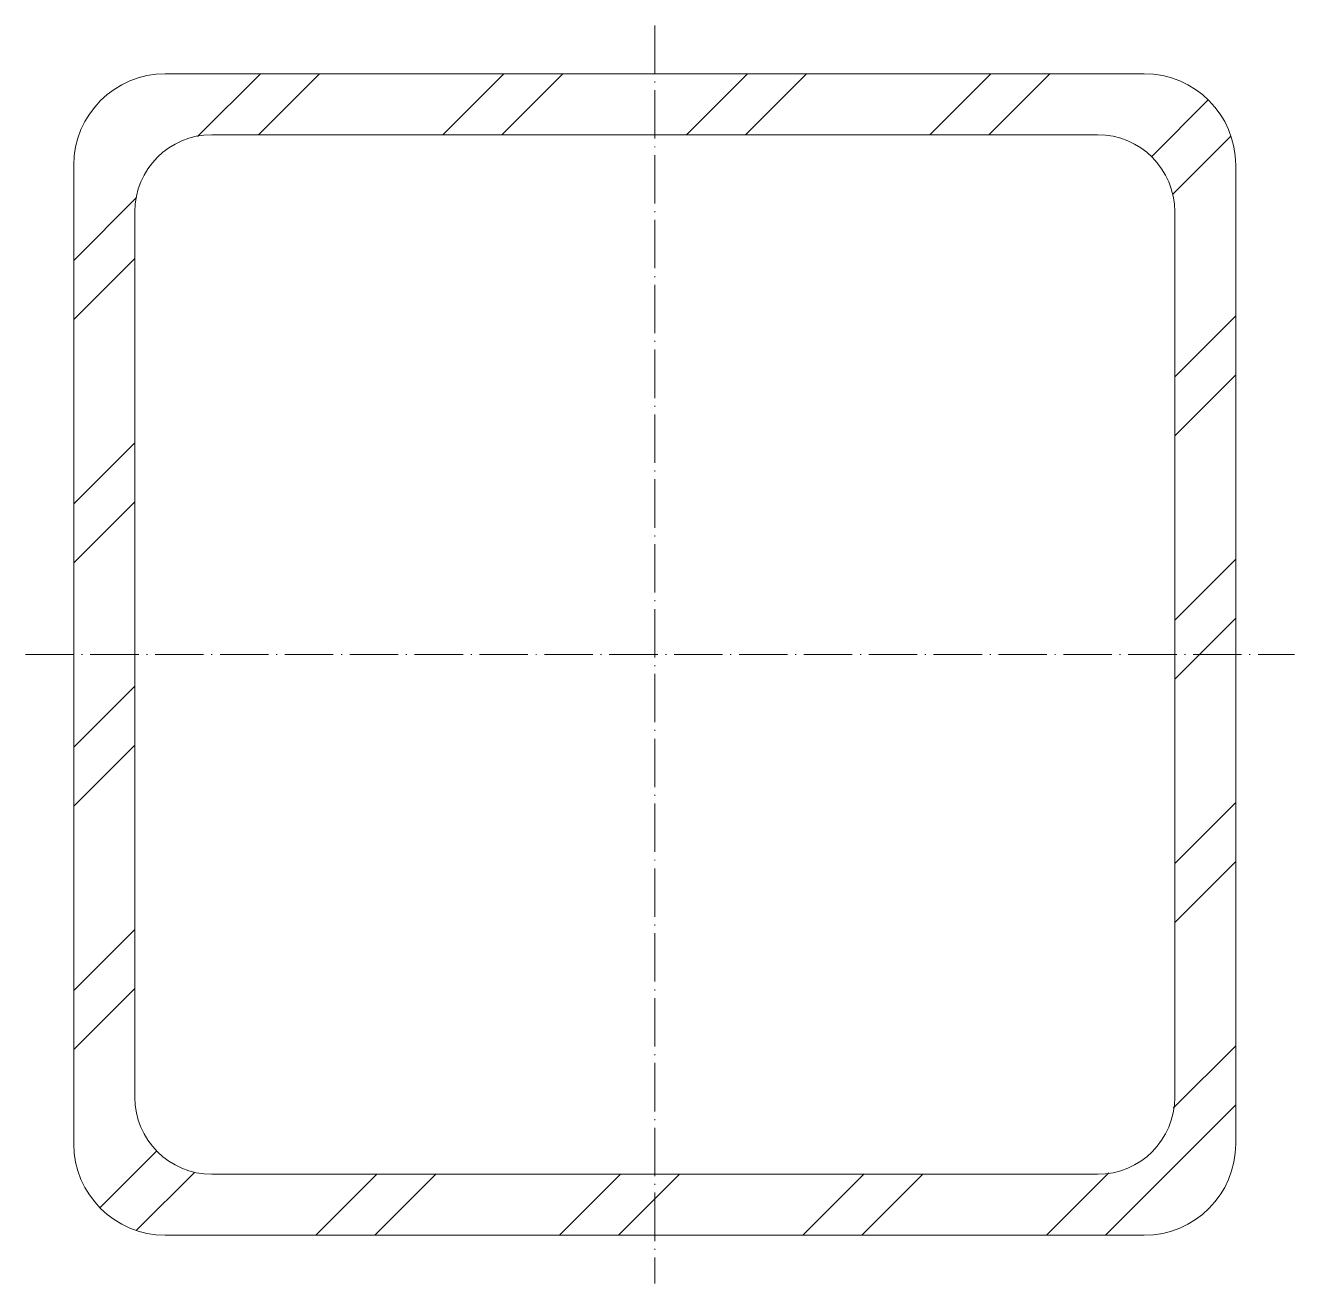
# Model space of a CAD drawing. Header units: metres. Extents: x -65 to 66, y -65 to 65.
import ezdxf

# ---------------------------------------------------------------- set-up
doc = ezdxf.new("R2010")
doc.units = ezdxf.units.M
doc.linetypes.add('MV_hartlijn_staal', pattern=[6.6, 5, -0.8, 0, -0.8])
doc.layers.add('A-DETL-GENF', color=92, linetype='Continuous', lineweight=18)

# ---------------------------------------------------------------- blocks, each defined once
blk = doc.blocks.new('28 Staalprofielen- koker SHS-2d - K120_6_3-3532308-00_0 Basismaterialen')
at = {"layer": 'A-DETL-GENF', "lineweight": 13}
h = blk.add_hatch(dxfattribs=at)
h.set_pattern_fill('FP_429', color=256, style=0, pattern_type=2)
h.set_pattern_definition([(45, (3940.222, 6329.11), (-12.57236, 12.57236), []), (45, (3940.222, 6348.16), (-12.57236, 12.57236), [])])
h.paths.add_polyline_path([(49.81, -60), (50.55, -60), (53, -59.68), (55.27, -58.73), (57.23, -57.23), (58.73, -55.28), (59.68, -53), (60, -50.55), (60, 50.55), (59.68, 53), (58.73, 55.27), (57.23, 57.23), (55.27, 58.73), (53, 59.68), (50.55, 60), (-50.55, 60), (-53, 59.68), (-55.28, 58.73), (-57.23, 57.23), (-58.73, 55.27), (-59.68, 53), (-60, 50.55), (-60, -50.55), (-59.68, -53), (-58.73, -55.28), (-57.23, -57.23), (-55.28, -58.73), (-53, -59.68), (-50.55, -60)])
h.paths.add_polyline_path([(45.75, -53.7), (-45.75, -53.7), (-47.81, -53.43), (-49.73, -52.63), (-51.37, -51.37), (-52.63, -49.73), (-53.43, -47.81), (-53.7, -45.75), (-53.7, 45.75), (-53.43, 47.81), (-52.63, 49.72), (-51.37, 51.37), (-49.73, 52.63), (-47.81, 53.43), (-45.75, 53.7), (45.75, 53.7), (47.81, 53.43), (49.81, 52.57), (51.37, 51.37), (52.63, 49.72), (53.43, 47.81), (53.7, 45.75), (53.7, -45.75), (53.43, -47.81), (52.63, -49.73), (51.37, -51.37), (49.72, -52.63), (47.81, -53.43)])
at = {"layer": 'A-DETL-GENF', "linetype": 'MV_hartlijn_staal', "lineweight": 13}
for p, q in [((0, 65), (0, -65)), ((-65, 0), (66.08, 0))]:
    blk.add_line(p, q, dxfattribs=at)
at = {"layer": 'A-DETL-GENF'}
for p, q in [((50.55, 60), (-50.55, 60)), ((-50.55, 60), (50.55, 60)), ((-45.75, 53.7), (45.75, 53.7)), ((-45.75, 53.7), (45.75, 53.7)), ((-60, 50.55), (-60, -50.55)), ((-60, -50.55), (-60, 50.55)), ((60, -50.55), (60, 50.55)), ((60, 50.55), (60, -50.55)), ((-53.7, -45.75), (-53.7, 45.75)), ((-53.7, -45.75), (-53.7, 45.75)), ((53.7, 45.75), (53.7, -45.75)), ((53.7, 45.75), (53.7, -45.75)), ((45.75, -53.7), (-45.75, -53.7)), ((45.75, -53.7), (-45.75, -53.7)), ((-50.55, -60), (50.55, -60)), ((50.55, -60), (-50.55, -60))]:
    blk.add_line(p, q, dxfattribs=at)
for centre, radius, start, end in [((-50.55, 50.55), 9.45, 90, 180), ((-50.55, 50.55), 9.45, 90, 180), ((50.55, 50.55), 9.45, 360, 90), ((50.55, 50.55), 9.45, 360, 90), ((-45.75, 45.75), 7.95, 90, 180), ((-45.75, 45.75), 7.95, 90, 180), ((45.75, 45.75), 7.95, 0, 90), ((45.75, 45.75), 7.95, 360, 90), ((-45.75, -45.75), 7.95, 180, 270), ((-45.75, -45.75), 7.95, 180, 270), ((45.75, -45.75), 7.95, 270, 0), ((45.75, -45.75), 7.95, 270, 360), ((-50.55, -50.55), 9.45, 180, 270), ((-50.55, -50.55), 9.45, 180, 270), ((50.55, -50.55), 9.45, 270, 360), ((50.55, -50.55), 9.45, 270, 0)]:
    blk.add_arc(centre, radius, start, end, dxfattribs=at)

msp = doc.modelspace()

# ---------------------------------------------------------------- block references
msp.add_blockref('28 Staalprofielen- koker SHS-2d - K120_6_3-3532308-00_0 Basismaterialen', (0, 0))

doc.saveas('drawing.dxf')
